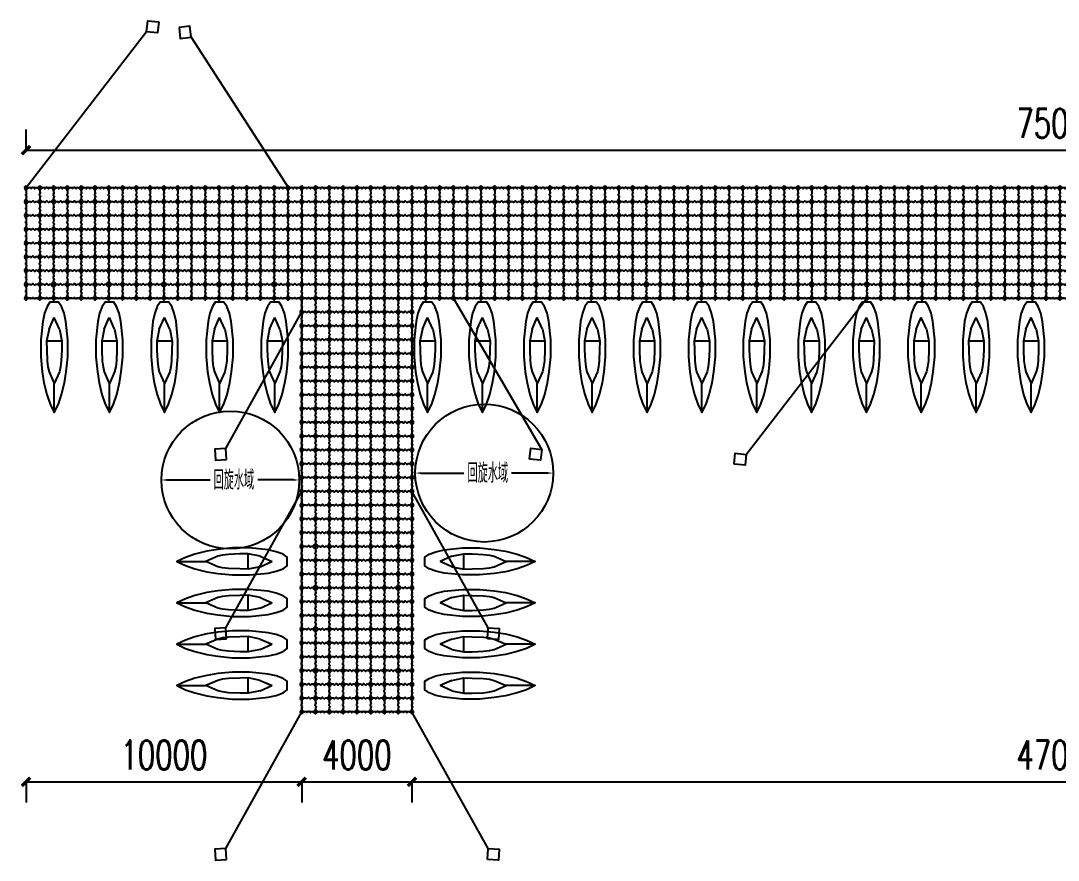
# Model space of a CAD drawing. Extents: x -2575501 to 16617496, y -2334620 to 1078419.
# Drawn here: x 15276392 to 15314026, y 351316 to 381754 of the extents above; entities that cross this region are included whole.
import ezdxf

# ---------------------------------------------------------------- set-up
doc = ezdxf.new("R2010")
doc.units = 0
doc.header["$LTSCALE"] = 10
doc.header["$MEASUREMENT"] = 0
for name, color, linetype in [('W-FLOAT_BOWL浮筒', 253, 'Continuous'), ('固定锚', 5, 'Continuous'), ('平面配景', 7, 'Continuous')]:
    doc.layers.add(name, color=color, linetype=linetype)
doc.styles.add('STANDARD_T3', font='simplex.shx', dxfattribs={"width": 0.7, "bigfont": 'gbcbig.shx'})
doc.dimstyles.new('W&&200', dxfattribs={"dimtxt": 700, "dimasz": 200, "dimexe": 500, "dimexo": 600, "dimgap": 200, "dimtad": 1, "dimdec": 0, "dimzin": 0, "dimdsep": 46, "dimtxsty": 'STANDARD_T3', "dimcen": 0.09, "dimclrd": 1, "dimclre": 1, "dimclrt": 7, "dimazin": 2, "dimtfac": 1, "dimtdec": 0, "dimtix": 1, "dimtmove": 2, "dimatfit": 3, "dimfxl": 100, "dimtolj": 1, "dimtzin": 0, "dimarcsym": 0})
doc.dimstyles.new('W__300', dxfattribs={"dimtxt": 1050, "dimasz": 300, "dimexe": 750, "dimexo": 900, "dimgap": 450, "dimtad": 1, "dimdec": 0, "dimzin": 0, "dimdsep": 46, "dimtxsty": 'STANDARD_T3', "dimblk": 'ARCHTICK', "dimcen": 0.09, "dimclrd": 1, "dimclre": 1, "dimclrt": 2, "dimadec": 0, "dimazin": 0, "dimtfac": 1, "dimtdec": 0, "dimtix": 1, "dimtmove": 2, "dimatfit": 3, "dimldrblk": 'ARCHTICK', "dimfxl": 1, "dimtolj": 1, "dimtzin": 0, "dimarcsym": 0})

# ---------------------------------------------------------------- blocks, each defined once
blk = doc.blocks.new('橙浮筒')
at = {"layer": 'W-FLOAT_BOWL浮筒', "color": 30}
for p, q in [((-549, 527), (-527, 549)), ((-549, 473), (-521, 445)), ((-500, 395), (-500, 351)), ((-445, 479), (-479, 445)), ((-473, 549), (-445, 521)), ((-351, 500), (-395, 500)), ((-329, 484), (-345, 497)), ((-307, 481), (-323, 481)), ((-301, 484), (-268, 513)), ((-239, 516), (-261, 516)), ((-199, 484), (-232, 513)), ((-193, 481), (-177, 481)), ((-171, 484), (-155, 497)), ((-105, 500), (-149, 500)), ((-27, 549), (-55, 521)), ((-55, 479), (-21, 445)), ((0, 395), (0, 351)), ((49, 473), (21, 445)), ((27, 549), (49, 527)), ((-549, 27), (-521, 55)), ((-516, 261), (-516, 239)), ((-484, 301), (-513, 268)), ((-484, 199), (-513, 232)), ((-500, 149), (-500, 105)), ((-484, 329), (-497, 345)), ((-484, 171), (-497, 155)), ((-481, 307), (-481, 323)), ((-481, 193), (-481, 177)), ((-479, 55), (-445, 21)), ((-351, 0), (-395, 0)), ((-297, -13), (-264, 16)), ((-242, 19), (-258, 19)), ((-203, -13), (-236, 16)), ((-105, 0), (-149, 0)), ((-21, 55), (-55, 21)), ((-19, 258), (-19, 242)), ((13, 297), (-16, 264)), ((13, 203), (-16, 236)), ((0, 149), (0, 105)), ((13, 333), (3, 345)), ((13, 167), (3, 155)), ((16, 304), (16, 326)), ((16, 196), (16, 174)), ((49, 27), (21, 55)), ((-527, -49), (-549, -27)), ((-473, -49), (-445, -21)), ((-333, -13), (-345, -3)), ((-304, -16), (-326, -16)), ((-196, -16), (-174, -16)), ((-167, -13), (-155, -3)), ((-27, -49), (-55, -21)), ((49, -27), (27, -49))]:
    blk.add_line(p, q, dxfattribs=at)
for centre, radius, start, end in [((-522, 500), 38, 135, 225), ((-524, 500), 7, 90, 270), ((-500, 522), 38, 45, 135), ((-500, 500), 25, 106.2602, 163.7398), ((-500, 500), 25, 196.2602, 253.7398), ((-570, 395), 70, 0, 45), ((-500, 524), 7, 0, 180), ((-500, 476), 7, 180, 0), ((-430, 395), 70, 135, 180), ((-500, 500), 25, 16.2602, 73.7398), ((-500, 500), 25, 286.2602, 343.7398), ((-476, 500), 7, 270, 90), ((-395, 570), 70, 225, 270), ((-395, 430), 70, 90, 135), ((-351, 490), 10, 47.7263, 90), ((-323, 491), 10, 227.7263, 270), ((-307, 491), 10, 270, 312.2737), ((-261, 506), 10, 90, 132.2737), ((-239, 506), 10, 47.7263, 90), ((-193, 491), 10, 227.7263, 270), ((-177, 491), 10, 270, 312.2737), ((-149, 490), 10, 90, 132.2737), ((-105, 570), 70, 270, 315), ((-105, 430), 70, 45, 90), ((-24, 500), 7, 90, 270), ((0, 522), 38, 45, 135), ((0, 500), 25, 106.2602, 163.7398), ((0, 500), 25, 196.2602, 253.7398), ((-70, 395), 70, 0, 45), ((0, 524), 7, 0, 180), ((0, 476), 7, 180, 0), ((70, 395), 70, 135, 180), ((0, 500), 25, 16.2602, 73.7398), ((0, 500), 25, 286.2602, 343.7398), ((24, 500), 7, 270, 90), ((22, 500), 38, 315, 45), ((-522, 0), 38, 135, 225), ((-524, 0), 7, 90, 270), ((-500, 0), 25, 106.2602, 163.7398), ((-570, 105), 70, 315, 0), ((-506, 261), 10, 137.7263, 180), ((-506, 239), 10, 180, 222.2737), ((-500, 24), 7, 0, 180), ((-490, 351), 10, 180, 222.2737), ((-490, 149), 10, 137.7263, 180), ((-430, 105), 70, 180, 225), ((-500, 0), 25, 16.2602, 73.7398), ((-491, 323), 10, 0, 42.2737), ((-491, 307), 10, 317.7263, 0), ((-491, 193), 10, 0, 42.2737), ((-491, 177), 10, 317.7263, 0), ((-476, 0), 7, 270, 90), ((-395, 70), 70, 225, 270), ((-395, -70), 70, 90, 135), ((-351, -10), 10, 47.7263, 90), ((-258, 9), 10, 90, 132.2737), ((-242, 9), 10, 47.7263, 90), ((-149, -10), 10, 90, 132.2737), ((-105, 70), 70, 270, 315), ((-105, -70), 70, 45, 90), ((-24, 0), 7, 90, 270), ((0, 0), 25, 106.2602, 163.7398), ((-70, 105), 70, 315, 0), ((-9, 258), 10, 137.7263, 180), ((-9, 242), 10, 180, 222.2737), ((0, 24), 7, 0, 180), ((10, 351), 10, 180, 222.2737), ((10, 149), 10, 137.7263, 180), ((70, 105), 70, 180, 225), ((0, 0), 25, 16.2602, 73.7398), ((6, 326), 10, 0, 42.2737), ((6, 304), 10, 317.7263, 0), ((6, 196), 10, 0, 42.2737), ((6, 174), 10, 317.7263, 0), ((24, 0), 7, 270, 90), ((22, 0), 38, 315, 45), ((-500, -22), 38, 225, 315), ((-500, 0), 25, 196.2602, 253.7398), ((-500, -24), 7, 180, 0), ((-500, 0), 25, 286.2602, 343.7398), ((-326, -6), 10, 227.7263, 270), ((-304, -6), 10, 270, 312.2737), ((-196, -6), 10, 227.7263, 270), ((-174, -6), 10, 270, 312.2737), ((0, -22), 38, 225, 315), ((0, 0), 25, 196.2602, 253.7398), ((0, -24), 7, 180, 0), ((0, 0), 25, 286.2602, 343.7398)]:
    blk.add_arc(centre, radius, start, end, dxfattribs=at)
blk = doc.blocks.new('*U672')
blk.add_blockref('橙浮筒', (250, -250))
blk = doc.blocks.new('*U673')
at = {"color": 0, "linetype": 'ByBlock', "lineweight": -2, "transparency": 16777216}
for p in [(0, 0), (500, 0), (1000, 0), (1500, 0), (2000, 0), (2500, 0), (3000, 0), (3500, 0), (4000, 0), (4500, 0), (5000, 0), (5500, 0), (6000, 0), (6500, 0), (7000, 0), (7500, 0), (8000, 0), (8500, 0), (9000, 0), (9500, 0), (10000, 0), (10500, 0), (11000, 0), (11500, 0), (12000, 0), (12500, 0), (13000, 0), (13500, 0), (14000, 0), (14500, 0), (15000, 0), (15500, 0), (16000, 0), (16500, 0), (17000, 0), (17500, 0), (18000, 0), (18500, 0), (19000, 0), (19500, 0), (20000, 0), (20500, 0), (21000, 0), (21500, 0), (22000, 0), (22500, 0), (23000, 0), (23500, 0), (24000, 0), (24500, 0), (25000, 0), (25500, 0), (26000, 0), (26500, 0), (27000, 0), (27500, 0), (28000, 0), (28500, 0), (29000, 0), (29500, 0), (30000, 0), (30500, 0), (31000, 0), (31500, 0), (32000, 0), (32500, 0), (33000, 0), (33500, 0), (34000, 0), (34500, 0), (35000, 0), (35500, 0), (36000, 0), (36500, 0), (37000, 0), (37500, 0), (38000, 0), (38500, 0), (39000, 0), (39500, 0), (40000, 0), (40500, 0), (41000, 0), (41500, 0), (42000, 0), (42500, 0), (43000, 0), (43500, 0), (44000, 0), (44500, 0), (45000, 0), (45500, 0), (46000, 0), (46500, 0), (47000, 0), (47500, 0), (48000, 0), (48500, 0), (49000, 0), (49500, 0), (50000, 0), (50500, 0), (51000, 0), (51500, 0), (52000, 0), (52500, 0), (53000, 0), (53500, 0), (54000, 0), (54500, 0), (55000, 0), (55500, 0), (56000, 0), (56500, 0), (57000, 0), (57500, 0), (58000, 0), (58500, 0), (59000, 0), (59500, 0), (60000, 0), (60500, 0), (61000, 0), (61500, 0), (62000, 0), (62500, 0), (63000, 0), (63500, 0), (64000, 0), (64500, 0), (65000, 0), (65500, 0), (66000, 0), (66500, 0), (67000, 0), (67500, 0), (68000, 0), (68500, 0), (69000, 0), (69500, 0), (70000, 0), (70500, 0), (71000, 0), (71500, 0), (72000, 0), (72500, 0), (73000, 0), (73500, 0), (74000, 0), (74500, 0)]:
    blk.add_blockref('*U672', p, dxfattribs=at)
blk = doc.blocks.new('*U692')
blk.add_blockref('橙浮筒', (250, -250))
blk = doc.blocks.new('*U693')
at = {"color": 0, "linetype": 'ByBlock', "lineweight": -2, "transparency": 16777216}
for p in [(0, 0), (500, 0), (1000, 0), (1500, 0), (2000, 0), (2500, 0), (3000, 0), (3500, 0), (4000, 0), (4500, 0), (5000, 0), (5500, 0), (6000, 0), (6500, 0), (7000, 0), (7500, 0), (8000, 0), (8500, 0), (9000, 0), (9500, 0), (10000, 0)]:
    blk.add_blockref('*U692', p, dxfattribs=at)
blk = doc.blocks.new('蓝浮筒')
at = {"layer": 'W-FLOAT_BOWL浮筒', "color": 5}
for p, q in [((-549, 527), (-527, 549)), ((-549, 473), (-521, 445)), ((-500, 395), (-500, 351)), ((-445, 479), (-479, 445)), ((-473, 549), (-445, 521)), ((-351, 500), (-395, 500)), ((-329, 484), (-345, 497)), ((-307, 481), (-323, 481)), ((-301, 484), (-268, 513)), ((-239, 516), (-261, 516)), ((-199, 484), (-232, 513)), ((-193, 481), (-177, 481)), ((-171, 484), (-155, 497)), ((-105, 500), (-149, 500)), ((-27, 549), (-55, 521)), ((-55, 479), (-21, 445)), ((0, 395), (0, 351)), ((49, 473), (21, 445)), ((27, 549), (49, 527)), ((-549, 27), (-521, 55)), ((-516, 261), (-516, 239)), ((-484, 301), (-513, 268)), ((-484, 199), (-513, 232)), ((-500, 149), (-500, 105)), ((-484, 329), (-497, 345)), ((-484, 171), (-497, 155)), ((-481, 307), (-481, 323)), ((-481, 193), (-481, 177)), ((-479, 55), (-445, 21)), ((-351, 0), (-395, 0)), ((-297, -13), (-264, 16)), ((-242, 19), (-258, 19)), ((-203, -13), (-236, 16)), ((-105, 0), (-149, 0)), ((-21, 55), (-55, 21)), ((-19, 258), (-19, 242)), ((13, 297), (-16, 264)), ((13, 203), (-16, 236)), ((0, 149), (0, 105)), ((13, 333), (3, 345)), ((13, 167), (3, 155)), ((16, 304), (16, 326)), ((16, 196), (16, 174)), ((49, 27), (21, 55)), ((-527, -49), (-549, -27)), ((-473, -49), (-445, -21)), ((-333, -13), (-345, -3)), ((-304, -16), (-326, -16)), ((-196, -16), (-174, -16)), ((-167, -13), (-155, -3)), ((-27, -49), (-55, -21)), ((49, -27), (27, -49))]:
    blk.add_line(p, q, dxfattribs=at)
for centre, radius, start, end in [((-522, 500), 38, 135, 225), ((-524, 500), 7, 90, 270), ((-500, 522), 38, 45, 135), ((-500, 500), 25, 106.2602, 163.7398), ((-500, 500), 25, 196.2602, 253.7398), ((-570, 395), 70, 0, 45), ((-500, 524), 7, 0, 180), ((-500, 476), 7, 180, 0), ((-430, 395), 70, 135, 180), ((-500, 500), 25, 16.2602, 73.7398), ((-500, 500), 25, 286.2602, 343.7398), ((-476, 500), 7, 270, 90), ((-395, 570), 70, 225, 270), ((-395, 430), 70, 90, 135), ((-351, 490), 10, 47.7263, 90), ((-323, 491), 10, 227.7263, 270), ((-307, 491), 10, 270, 312.2737), ((-261, 506), 10, 90, 132.2737), ((-239, 506), 10, 47.7263, 90), ((-193, 491), 10, 227.7263, 270), ((-177, 491), 10, 270, 312.2737), ((-149, 490), 10, 90, 132.2737), ((-105, 570), 70, 270, 315), ((-105, 430), 70, 45, 90), ((-24, 500), 7, 90, 270), ((0, 522), 38, 45, 135), ((0, 500), 25, 106.2602, 163.7398), ((0, 500), 25, 196.2602, 253.7398), ((-70, 395), 70, 0, 45), ((0, 524), 7, 0, 180), ((0, 476), 7, 180, 0), ((70, 395), 70, 135, 180), ((0, 500), 25, 16.2602, 73.7398), ((0, 500), 25, 286.2602, 343.7398), ((24, 500), 7, 270, 90), ((22, 500), 38, 315, 45), ((-522, 0), 38, 135, 225), ((-524, 0), 7, 90, 270), ((-500, 0), 25, 106.2602, 163.7398), ((-570, 105), 70, 315, 0), ((-506, 261), 10, 137.7263, 180), ((-506, 239), 10, 180, 222.2737), ((-500, 24), 7, 0, 180), ((-490, 351), 10, 180, 222.2737), ((-490, 149), 10, 137.7263, 180), ((-430, 105), 70, 180, 225), ((-500, 0), 25, 16.2602, 73.7398), ((-491, 323), 10, 0, 42.2737), ((-491, 307), 10, 317.7263, 0), ((-491, 193), 10, 0, 42.2737), ((-491, 177), 10, 317.7263, 0), ((-476, 0), 7, 270, 90), ((-395, 70), 70, 225, 270), ((-395, -70), 70, 90, 135), ((-351, -10), 10, 47.7263, 90), ((-258, 9), 10, 90, 132.2737), ((-242, 9), 10, 47.7263, 90), ((-149, -10), 10, 90, 132.2737), ((-105, 70), 70, 270, 315), ((-105, -70), 70, 45, 90), ((-24, 0), 7, 90, 270), ((0, 0), 25, 106.2602, 163.7398), ((-70, 105), 70, 315, 0), ((-9, 258), 10, 137.7263, 180), ((-9, 242), 10, 180, 222.2737), ((0, 24), 7, 0, 180), ((10, 351), 10, 180, 222.2737), ((10, 149), 10, 137.7263, 180), ((70, 105), 70, 180, 225), ((0, 0), 25, 16.2602, 73.7398), ((6, 326), 10, 0, 42.2737), ((6, 304), 10, 317.7263, 0), ((6, 196), 10, 0, 42.2737), ((6, 174), 10, 317.7263, 0), ((24, 0), 7, 270, 90), ((22, 0), 38, 315, 45), ((-500, -22), 38, 225, 315), ((-500, 0), 25, 196.2602, 253.7398), ((-500, -24), 7, 180, 0), ((-500, 0), 25, 286.2602, 343.7398), ((-326, -6), 10, 227.7263, 270), ((-304, -6), 10, 270, 312.2737), ((-196, -6), 10, 227.7263, 270), ((-174, -6), 10, 270, 312.2737), ((0, -22), 38, 225, 315), ((0, 0), 25, 196.2602, 253.7398), ((0, -24), 7, 180, 0), ((0, 0), 25, 286.2602, 343.7398)]:
    blk.add_arc(centre, radius, start, end, dxfattribs=at)
blk = doc.blocks.new('*U806')
blk.add_blockref('蓝浮筒', (250, -250))
blk = doc.blocks.new('*U807')
at = {"color": 0, "linetype": 'ByBlock', "lineweight": -2, "transparency": 16777216}
for p in [(0, 2500), (500, 2500), (1000, 2500), (1500, 2500), (2000, 2500), (2500, 2500), (3000, 2500), (3500, 2500), (4000, 2500), (4500, 2500), (5000, 2500), (5500, 2500), (6000, 2500), (6500, 2500), (7000, 2500), (7500, 2500), (8000, 2500), (8500, 2500), (9000, 2500), (9500, 2500), (10000, 2500), (10500, 2500), (11000, 2500), (11500, 2500), (12000, 2500), (12500, 2500), (13000, 2500), (13500, 2500), (14000, 2500), (14500, 2500), (15000, 2500), (15500, 2500), (16000, 2500), (16500, 2500), (17000, 2500), (17500, 2500), (18000, 2500), (18500, 2500), (19000, 2500), (19500, 2500), (20000, 2500), (20500, 2500), (21000, 2500), (21500, 2500), (22000, 2500), (22500, 2500), (23000, 2500), (23500, 2500), (24000, 2500), (24500, 2500), (25000, 2500), (25500, 2500), (26000, 2500), (26500, 2500), (27000, 2500), (27500, 2500), (28000, 2500), (28500, 2500), (29000, 2500), (29500, 2500), (30000, 2500), (30500, 2500), (31000, 2500), (31500, 2500), (32000, 2500), (32500, 2500), (33000, 2500), (33500, 2500), (34000, 2500), (34500, 2500), (35000, 2500), (35500, 2500), (36000, 2500), (36500, 2500), (37000, 2500), (37500, 2500), (38000, 2500), (38500, 2500), (39000, 2500), (39500, 2500), (40000, 2500), (40500, 2500), (41000, 2500), (41500, 2500), (42000, 2500), (42500, 2500), (43000, 2500), (43500, 2500), (44000, 2500), (44500, 2500), (45000, 2500), (45500, 2500), (46000, 2500), (46500, 2500), (47000, 2500), (47500, 2500), (48000, 2500), (48500, 2500), (49000, 2500), (49500, 2500), (50000, 2500), (50500, 2500), (51000, 2500), (51500, 2500), (52000, 2500), (52500, 2500), (53000, 2500), (53500, 2500), (54000, 2500), (54500, 2500), (55000, 2500), (55500, 2500), (56000, 2500), (56500, 2500), (57000, 2500), (57500, 2500), (58000, 2500), (58500, 2500), (59000, 2500), (59500, 2500), (60000, 2500), (60500, 2500), (61000, 2500), (61500, 2500), (62000, 2500), (62500, 2500), (63000, 2500), (63500, 2500), (64000, 2500), (64500, 2500), (65000, 2500), (65500, 2500), (66000, 2500), (66500, 2500), (67000, 2500), (67500, 2500), (68000, 2500), (68500, 2500), (69000, 2500), (69500, 2500), (70000, 2500), (70500, 2500), (71000, 2500), (71500, 2500), (72000, 2500), (72500, 2500), (73000, 2500), (73500, 2500), (74000, 2500), (74500, 2500), (0, 2000), (500, 2000), (1000, 2000), (1500, 2000), (2000, 2000), (2500, 2000), (3000, 2000), (3500, 2000), (4000, 2000), (4500, 2000), (5000, 2000), (5500, 2000), (6000, 2000), (6500, 2000), (7000, 2000), (7500, 2000), (8000, 2000), (8500, 2000), (9000, 2000), (9500, 2000), (10000, 2000), (10500, 2000), (11000, 2000), (11500, 2000), (12000, 2000), (12500, 2000), (13000, 2000), (13500, 2000), (14000, 2000), (14500, 2000), (15000, 2000), (15500, 2000), (16000, 2000), (16500, 2000), (17000, 2000), (17500, 2000), (18000, 2000), (18500, 2000), (19000, 2000), (19500, 2000), (20000, 2000), (20500, 2000), (21000, 2000), (21500, 2000), (22000, 2000), (22500, 2000), (23000, 2000), (23500, 2000), (24000, 2000), (24500, 2000), (25000, 2000), (25500, 2000), (26000, 2000), (26500, 2000), (27000, 2000), (27500, 2000), (28000, 2000), (28500, 2000), (29000, 2000), (29500, 2000), (30000, 2000), (30500, 2000), (31000, 2000), (31500, 2000), (32000, 2000), (32500, 2000), (33000, 2000), (33500, 2000), (34000, 2000), (34500, 2000), (35000, 2000), (35500, 2000), (36000, 2000), (36500, 2000), (37000, 2000), (37500, 2000), (38000, 2000), (38500, 2000), (39000, 2000), (39500, 2000), (40000, 2000), (40500, 2000), (41000, 2000), (41500, 2000), (42000, 2000), (42500, 2000), (43000, 2000), (43500, 2000), (44000, 2000), (44500, 2000), (45000, 2000), (45500, 2000), (46000, 2000), (46500, 2000), (47000, 2000), (47500, 2000), (48000, 2000), (48500, 2000), (49000, 2000), (49500, 2000), (50000, 2000), (50500, 2000), (51000, 2000), (51500, 2000), (52000, 2000), (52500, 2000), (53000, 2000), (53500, 2000), (54000, 2000), (54500, 2000), (55000, 2000), (55500, 2000), (56000, 2000), (56500, 2000), (57000, 2000), (57500, 2000), (58000, 2000), (58500, 2000), (59000, 2000), (59500, 2000), (60000, 2000), (60500, 2000), (61000, 2000), (61500, 2000), (62000, 2000), (62500, 2000), (63000, 2000), (63500, 2000), (64000, 2000), (64500, 2000), (65000, 2000), (65500, 2000), (66000, 2000), (66500, 2000), (67000, 2000), (67500, 2000), (68000, 2000), (68500, 2000), (69000, 2000), (69500, 2000), (70000, 2000), (70500, 2000), (71000, 2000), (71500, 2000), (72000, 2000), (72500, 2000), (73000, 2000), (73500, 2000), (74000, 2000), (74500, 2000), (0, 1500), (500, 1500), (1000, 1500), (1500, 1500), (2000, 1500), (2500, 1500), (3000, 1500), (3500, 1500), (4000, 1500), (4500, 1500), (5000, 1500), (5500, 1500), (6000, 1500), (6500, 1500), (7000, 1500), (7500, 1500), (8000, 1500), (8500, 1500), (9000, 1500), (9500, 1500), (10000, 1500), (10500, 1500), (11000, 1500), (11500, 1500), (12000, 1500), (12500, 1500), (13000, 1500), (13500, 1500), (14000, 1500), (14500, 1500), (15000, 1500), (15500, 1500), (16000, 1500), (16500, 1500), (17000, 1500), (17500, 1500), (18000, 1500), (18500, 1500), (19000, 1500), (19500, 1500), (20000, 1500), (20500, 1500), (21000, 1500), (21500, 1500), (22000, 1500), (22500, 1500), (23000, 1500), (23500, 1500), (24000, 1500), (24500, 1500), (25000, 1500), (25500, 1500), (26000, 1500), (26500, 1500), (27000, 1500), (27500, 1500), (28000, 1500), (28500, 1500), (29000, 1500), (29500, 1500), (30000, 1500), (30500, 1500), (31000, 1500), (31500, 1500), (32000, 1500), (32500, 1500), (33000, 1500), (33500, 1500), (34000, 1500), (34500, 1500), (35000, 1500), (35500, 1500), (36000, 1500), (36500, 1500), (37000, 1500), (37500, 1500), (38000, 1500), (38500, 1500), (39000, 1500), (39500, 1500), (40000, 1500), (40500, 1500), (41000, 1500), (41500, 1500), (42000, 1500), (42500, 1500), (43000, 1500), (43500, 1500), (44000, 1500), (44500, 1500), (45000, 1500), (45500, 1500), (46000, 1500), (46500, 1500), (47000, 1500), (47500, 1500), (48000, 1500), (48500, 1500), (49000, 1500), (49500, 1500), (50000, 1500), (50500, 1500), (51000, 1500), (51500, 1500), (52000, 1500), (52500, 1500), (53000, 1500), (53500, 1500), (54000, 1500), (54500, 1500), (55000, 1500), (55500, 1500), (56000, 1500), (56500, 1500), (57000, 1500), (57500, 1500), (58000, 1500), (58500, 1500), (59000, 1500), (59500, 1500), (60000, 1500), (60500, 1500), (61000, 1500), (61500, 1500), (62000, 1500), (62500, 1500), (63000, 1500), (63500, 1500), (64000, 1500), (64500, 1500), (65000, 1500), (65500, 1500), (66000, 1500), (66500, 1500), (67000, 1500), (67500, 1500), (68000, 1500), (68500, 1500), (69000, 1500), (69500, 1500), (70000, 1500), (70500, 1500), (71000, 1500), (71500, 1500), (72000, 1500), (72500, 1500), (73000, 1500), (73500, 1500), (74000, 1500), (74500, 1500), (0, 1000), (500, 1000), (1000, 1000), (1500, 1000), (2000, 1000), (2500, 1000), (3000, 1000), (3500, 1000), (4000, 1000), (4500, 1000), (5000, 1000), (5500, 1000), (6000, 1000), (6500, 1000), (7000, 1000), (7500, 1000), (8000, 1000), (8500, 1000), (9000, 1000), (9500, 1000), (10000, 1000), (10500, 1000), (11000, 1000), (11500, 1000), (12000, 1000), (12500, 1000), (13000, 1000), (13500, 1000), (14000, 1000), (14500, 1000), (15000, 1000), (15500, 1000), (16000, 1000), (16500, 1000), (17000, 1000), (17500, 1000), (18000, 1000), (18500, 1000), (19000, 1000), (19500, 1000), (20000, 1000), (20500, 1000), (21000, 1000), (21500, 1000), (22000, 1000), (22500, 1000), (23000, 1000), (23500, 1000), (24000, 1000), (24500, 1000), (25000, 1000), (25500, 1000), (26000, 1000), (26500, 1000), (27000, 1000), (27500, 1000), (28000, 1000), (28500, 1000), (29000, 1000), (29500, 1000), (30000, 1000), (30500, 1000), (31000, 1000), (31500, 1000), (32000, 1000), (32500, 1000), (33000, 1000), (33500, 1000), (34000, 1000), (34500, 1000), (35000, 1000), (35500, 1000), (36000, 1000), (36500, 1000), (37000, 1000), (37500, 1000), (38000, 1000), (38500, 1000), (39000, 1000), (39500, 1000), (40000, 1000), (40500, 1000), (41000, 1000), (41500, 1000), (42000, 1000), (42500, 1000), (43000, 1000), (43500, 1000), (44000, 1000), (44500, 1000), (45000, 1000), (45500, 1000), (46000, 1000), (46500, 1000), (47000, 1000), (47500, 1000), (48000, 1000), (48500, 1000), (49000, 1000), (49500, 1000), (50000, 1000), (50500, 1000), (51000, 1000), (51500, 1000), (52000, 1000), (52500, 1000), (53000, 1000), (53500, 1000), (54000, 1000), (54500, 1000), (55000, 1000), (55500, 1000), (56000, 1000), (56500, 1000), (57000, 1000), (57500, 1000), (58000, 1000), (58500, 1000), (59000, 1000), (59500, 1000), (60000, 1000), (60500, 1000), (61000, 1000), (61500, 1000), (62000, 1000), (62500, 1000), (63000, 1000), (63500, 1000), (64000, 1000), (64500, 1000), (65000, 1000), (65500, 1000), (66000, 1000), (66500, 1000), (67000, 1000), (67500, 1000), (68000, 1000), (68500, 1000), (69000, 1000), (69500, 1000), (70000, 1000), (70500, 1000), (71000, 1000), (71500, 1000), (72000, 1000), (72500, 1000), (73000, 1000), (73500, 1000), (74000, 1000), (74500, 1000), (0, 500), (500, 500), (1000, 500), (1500, 500), (2000, 500), (2500, 500), (3000, 500), (3500, 500), (4000, 500), (4500, 500), (5000, 500), (5500, 500), (6000, 500), (6500, 500), (7000, 500), (7500, 500), (8000, 500), (8500, 500), (9000, 500), (9500, 500), (10000, 500), (10500, 500), (11000, 500), (11500, 500), (12000, 500), (12500, 500), (13000, 500), (13500, 500), (14000, 500), (14500, 500), (15000, 500), (15500, 500), (16000, 500), (16500, 500), (17000, 500), (17500, 500), (18000, 500), (18500, 500), (19000, 500), (19500, 500), (20000, 500), (20500, 500), (21000, 500), (21500, 500), (22000, 500), (22500, 500), (23000, 500), (23500, 500), (24000, 500), (24500, 500), (25000, 500), (25500, 500), (26000, 500), (26500, 500), (27000, 500), (27500, 500), (28000, 500), (28500, 500), (29000, 500), (29500, 500), (30000, 500), (30500, 500), (31000, 500), (31500, 500), (32000, 500), (32500, 500), (33000, 500), (33500, 500), (34000, 500), (34500, 500), (35000, 500), (35500, 500), (36000, 500), (36500, 500), (37000, 500), (37500, 500), (38000, 500), (38500, 500), (39000, 500), (39500, 500), (40000, 500), (40500, 500), (41000, 500), (41500, 500), (42000, 500), (42500, 500), (43000, 500), (43500, 500), (44000, 500), (44500, 500), (45000, 500), (45500, 500), (46000, 500), (46500, 500), (47000, 500), (47500, 500), (48000, 500), (48500, 500), (49000, 500), (49500, 500), (50000, 500), (50500, 500), (51000, 500), (51500, 500), (52000, 500), (52500, 500), (53000, 500), (53500, 500), (54000, 500), (54500, 500), (55000, 500), (55500, 500), (56000, 500), (56500, 500), (57000, 500), (57500, 500), (58000, 500), (58500, 500), (59000, 500), (59500, 500), (60000, 500), (60500, 500), (61000, 500), (61500, 500), (62000, 500), (62500, 500), (63000, 500), (63500, 500), (64000, 500), (64500, 500), (65000, 500), (65500, 500), (66000, 500), (66500, 500), (67000, 500), (67500, 500), (68000, 500), (68500, 500), (69000, 500), (69500, 500), (70000, 500), (70500, 500), (71000, 500), (71500, 500), (72000, 500), (72500, 500), (73000, 500), (73500, 500), (74000, 500), (74500, 500), (0, 0), (500, 0), (1000, 0), (1500, 0), (2000, 0), (2500, 0), (3000, 0), (3500, 0), (4000, 0), (4500, 0), (5000, 0), (5500, 0), (6000, 0), (6500, 0), (7000, 0), (7500, 0), (8000, 0), (8500, 0), (9000, 0), (9500, 0), (10000, 0), (10500, 0), (11000, 0), (11500, 0), (12000, 0), (12500, 0), (13000, 0), (13500, 0), (14000, 0), (14500, 0), (15000, 0), (15500, 0), (16000, 0), (16500, 0), (17000, 0), (17500, 0), (18000, 0), (18500, 0), (19000, 0), (19500, 0), (20000, 0), (20500, 0), (21000, 0), (21500, 0), (22000, 0), (22500, 0), (23000, 0), (23500, 0), (24000, 0), (24500, 0), (25000, 0), (25500, 0), (26000, 0), (26500, 0), (27000, 0), (27500, 0), (28000, 0), (28500, 0), (29000, 0), (29500, 0), (30000, 0), (30500, 0), (31000, 0), (31500, 0), (32000, 0), (32500, 0), (33000, 0), (33500, 0), (34000, 0), (34500, 0), (35000, 0), (35500, 0), (36000, 0), (36500, 0), (37000, 0), (37500, 0), (38000, 0), (38500, 0), (39000, 0), (39500, 0), (40000, 0), (40500, 0), (41000, 0), (41500, 0), (42000, 0), (42500, 0), (43000, 0), (43500, 0), (44000, 0), (44500, 0), (45000, 0), (45500, 0), (46000, 0), (46500, 0), (47000, 0), (47500, 0), (48000, 0), (48500, 0), (49000, 0), (49500, 0), (50000, 0), (50500, 0), (51000, 0), (51500, 0), (52000, 0), (52500, 0), (53000, 0), (53500, 0), (54000, 0), (54500, 0), (55000, 0), (55500, 0), (56000, 0), (56500, 0), (57000, 0), (57500, 0), (58000, 0), (58500, 0), (59000, 0), (59500, 0), (60000, 0), (60500, 0), (61000, 0), (61500, 0), (62000, 0), (62500, 0), (63000, 0), (63500, 0), (64000, 0), (64500, 0), (65000, 0), (65500, 0), (66000, 0), (66500, 0), (67000, 0), (67500, 0), (68000, 0), (68500, 0), (69000, 0), (69500, 0), (70000, 0), (70500, 0), (71000, 0), (71500, 0), (72000, 0), (72500, 0), (73000, 0), (73500, 0), (74000, 0), (74500, 0)]:
    blk.add_blockref('*U806', p, dxfattribs=at)
blk = doc.blocks.new('*U763')
blk.add_blockref('橙浮筒', (250, -250))
blk = doc.blocks.new('*U764')
at = {"color": 0, "linetype": 'ByBlock', "lineweight": -2, "transparency": 16777216}
for p in [(0, 14500), (3500, 14500), (0, 14000), (3500, 14000), (0, 13500), (3500, 13500), (0, 13000), (3500, 13000), (0, 12500), (3500, 12500), (0, 12000), (3500, 12000), (0, 11500), (3500, 11500), (0, 11000), (3500, 11000), (0, 10500), (3500, 10500), (0, 10000), (3500, 10000), (0, 9500), (3500, 9500), (0, 9000), (3500, 9000), (0, 8500), (3500, 8500), (0, 8000), (3500, 8000), (0, 7500), (3500, 7500), (0, 7000), (3500, 7000), (0, 6500), (3500, 6500), (0, 6000), (3500, 6000), (0, 5500), (3500, 5500), (0, 5000), (3500, 5000), (0, 4500), (3500, 4500), (0, 4000), (3500, 4000), (0, 3500), (3500, 3500), (0, 3000), (3500, 3000), (0, 2500), (3500, 2500), (0, 2000), (3500, 2000), (0, 1500), (3500, 1500), (0, 1000), (3500, 1000), (0, 500), (3500, 500), (0, 0), (3500, 0)]:
    blk.add_blockref('*U763', p, dxfattribs=at)
blk = doc.blocks.new('*U770')
blk.add_blockref('橙浮筒', (250, -250))
blk = doc.blocks.new('*U771')
at = {"color": 0, "linetype": 'ByBlock', "lineweight": -2, "transparency": 16777216}
for p in [(0, 0), (500, 0), (1000, 0), (1500, 0), (2000, 0), (2500, 0), (3000, 0), (3500, 0), (4000, 0), (4500, 0), (5000, 0), (5500, 0), (6000, 0), (6500, 0), (7000, 0), (7500, 0), (8000, 0), (8500, 0), (9000, 0), (9500, 0), (10000, 0), (10500, 0), (11000, 0), (11500, 0), (12000, 0), (12500, 0), (13000, 0), (13500, 0), (14000, 0), (14500, 0), (15000, 0), (15500, 0), (16000, 0), (16500, 0), (17000, 0), (17500, 0), (18000, 0), (18500, 0), (19000, 0), (19500, 0), (20000, 0), (20500, 0), (21000, 0), (21500, 0), (22000, 0), (22500, 0), (23000, 0), (23500, 0), (24000, 0), (24500, 0), (25000, 0), (25500, 0), (26000, 0), (26500, 0), (27000, 0), (27500, 0), (28000, 0), (28500, 0), (29000, 0), (29500, 0), (30000, 0), (30500, 0), (31000, 0), (31500, 0), (32000, 0), (32500, 0), (33000, 0), (33500, 0), (34000, 0), (34500, 0), (35000, 0), (35500, 0), (36000, 0), (36500, 0), (37000, 0), (37500, 0), (38000, 0), (38500, 0), (39000, 0), (39500, 0), (40000, 0), (40500, 0), (41000, 0), (41500, 0), (42000, 0), (42500, 0), (43000, 0), (43500, 0), (44000, 0), (44500, 0), (45000, 0), (45500, 0), (46000, 0), (46500, 0), (47000, 0), (47500, 0)]:
    blk.add_blockref('*U770', p, dxfattribs=at)
blk = doc.blocks.new('*U759')
blk.add_blockref('橙浮筒', (250, -250))
blk = doc.blocks.new('*U760')
at = {"color": 0, "linetype": 'ByBlock', "lineweight": -2, "transparency": 16777216}
for p in [(0, 0), (500, 0), (1000, 0), (1500, 0), (2000, 0), (2500, 0)]:
    blk.add_blockref('*U759', p, dxfattribs=at)
blk = doc.blocks.new('*U761')
blk.add_blockref('蓝浮筒', (250, -250))
blk = doc.blocks.new('*U762')
at = {"color": 0, "linetype": 'ByBlock', "lineweight": -2, "transparency": 16777216}
for p in [(0, 14500), (500, 14500), (1000, 14500), (1500, 14500), (2000, 14500), (2500, 14500), (0, 14000), (500, 14000), (1000, 14000), (1500, 14000), (2000, 14000), (2500, 14000), (0, 13500), (500, 13500), (1000, 13500), (1500, 13500), (2000, 13500), (2500, 13500), (0, 13000), (500, 13000), (1000, 13000), (1500, 13000), (2000, 13000), (2500, 13000), (0, 12500), (500, 12500), (1000, 12500), (1500, 12500), (2000, 12500), (2500, 12500), (0, 12000), (500, 12000), (1000, 12000), (1500, 12000), (2000, 12000), (2500, 12000), (0, 11500), (500, 11500), (1000, 11500), (1500, 11500), (2000, 11500), (2500, 11500), (0, 11000), (500, 11000), (1000, 11000), (1500, 11000), (2000, 11000), (2500, 11000), (0, 10500), (500, 10500), (1000, 10500), (1500, 10500), (2000, 10500), (2500, 10500), (0, 10000), (500, 10000), (1000, 10000), (1500, 10000), (2000, 10000), (2500, 10000), (0, 9500), (500, 9500), (1000, 9500), (1500, 9500), (2000, 9500), (2500, 9500), (0, 9000), (500, 9000), (1000, 9000), (1500, 9000), (2000, 9000), (2500, 9000), (0, 8500), (500, 8500), (1000, 8500), (1500, 8500), (2000, 8500), (2500, 8500), (0, 8000), (500, 8000), (1000, 8000), (1500, 8000), (2000, 8000), (2500, 8000), (0, 7500), (500, 7500), (1000, 7500), (1500, 7500), (2000, 7500), (2500, 7500), (0, 7000), (500, 7000), (1000, 7000), (1500, 7000), (2000, 7000), (2500, 7000), (0, 6500), (500, 6500), (1000, 6500), (1500, 6500), (2000, 6500), (2500, 6500), (0, 6000), (500, 6000), (1000, 6000), (1500, 6000), (2000, 6000), (2500, 6000), (0, 5500), (500, 5500), (1000, 5500), (1500, 5500), (2000, 5500), (2500, 5500), (0, 5000), (500, 5000), (1000, 5000), (1500, 5000), (2000, 5000), (2500, 5000), (0, 4500), (500, 4500), (1000, 4500), (1500, 4500), (2000, 4500), (2500, 4500), (0, 4000), (500, 4000), (1000, 4000), (1500, 4000), (2000, 4000), (2500, 4000), (0, 3500), (500, 3500), (1000, 3500), (1500, 3500), (2000, 3500), (2500, 3500), (0, 3000), (500, 3000), (1000, 3000), (1500, 3000), (2000, 3000), (2500, 3000), (0, 2500), (500, 2500), (1000, 2500), (1500, 2500), (2000, 2500), (2500, 2500), (0, 2000), (500, 2000), (1000, 2000), (1500, 2000), (2000, 2000), (2500, 2000), (0, 1500), (500, 1500), (1000, 1500), (1500, 1500), (2000, 1500), (2500, 1500), (0, 1000), (500, 1000), (1000, 1000), (1500, 1000), (2000, 1000), (2500, 1000), (0, 500), (500, 500), (1000, 500), (1500, 500), (2000, 500), (2500, 500), (0, 0), (500, 0), (1000, 0), (1500, 0), (2000, 0), (2500, 0)]:
    blk.add_blockref('*U761', p, dxfattribs=at)
blk = doc.blocks.new('_ArchTick')
at = {"color": 0, "linetype": 'ByBlock', "const_width": 0.4}
blk.add_lwpolyline([(-0.5, -0.5), (0.5, 0.5)], dxfattribs=at)
blk = doc.blocks.new('*D845')
at = {"color": 1, "lineweight": -2, "transparency": 16777216}
for p, q in [((15276584, 377059), (15276584, 377810)), ((15351584, 377059), (15351584, 377810)), ((15276584, 377060), (15351584, 377060))]:
    blk.add_line(p, q, dxfattribs=at)
at = {"layer": 'Defpoints', "color": 0, "transparency": 16777216}
for p in [(15351584, 377060), (15276584, 375694), (15351584, 375694)]:
    blk.add_point(p, dxfattribs=at)
at = {"color": 1, "lineweight": -2, "transparency": 16777216, "xscale": 300, "yscale": 300, "zscale": 300, "rotation": 180}
blk.add_blockref('_ArchTick', (15276584, 377060), dxfattribs=at)
at = {"color": 1, "lineweight": -2, "transparency": 16777216, "xscale": 300, "yscale": 300, "zscale": 300}
blk.add_blockref('_ArchTick', (15351584, 377060), dxfattribs=at)
at = {"transparency": 16777216, "insert": (15314084, 378035), "char_height": 1050, "attachment_point": 5, "style": 'STANDARD_T3'}
blk.add_mtext('\\A1;75000', dxfattribs=at)
blk = doc.blocks.new('*D841')
at = {"color": 1, "lineweight": -2, "transparency": 16777216}
for p, q in [((15276584, 354159), (15276584, 353408)), ((15276584, 354158), (15286584, 354158)), ((15286584, 354159), (15286584, 353408))]:
    blk.add_line(p, q, dxfattribs=at)
at = {"layer": 'Defpoints', "color": 0, "transparency": 16777216}
for p in [(15276584, 371694), (15286584, 356694), (15286584, 354158)]:
    blk.add_point(p, dxfattribs=at)
at = {"color": 1, "lineweight": -2, "transparency": 16777216, "xscale": 300, "yscale": 300, "zscale": 300, "rotation": 180}
blk.add_blockref('_ArchTick', (15276584, 354158), dxfattribs=at)
at = {"color": 1, "lineweight": -2, "transparency": 16777216, "xscale": 300, "yscale": 300, "zscale": 300}
blk.add_blockref('_ArchTick', (15286584, 354158), dxfattribs=at)
at = {"transparency": 16777216, "insert": (15281584, 355133), "char_height": 1050, "attachment_point": 5, "style": 'STANDARD_T3'}
blk.add_mtext('\\A1;10000', dxfattribs=at)
blk = doc.blocks.new('*D842')
at = {"color": 1, "lineweight": -2, "transparency": 16777216}
for p, q in [((15286584, 354159), (15286584, 353408)), ((15286584, 354158), (15290584, 354158)), ((15290584, 354159), (15290584, 353408))]:
    blk.add_line(p, q, dxfattribs=at)
at = {"layer": 'Defpoints', "color": 0, "transparency": 16777216}
for p in [(15286584, 356694), (15290584, 356694), (15290584, 354158)]:
    blk.add_point(p, dxfattribs=at)
at = {"color": 1, "lineweight": -2, "transparency": 16777216, "xscale": 300, "yscale": 300, "zscale": 300, "rotation": 180}
blk.add_blockref('_ArchTick', (15286584, 354158), dxfattribs=at)
at = {"color": 1, "lineweight": -2, "transparency": 16777216, "xscale": 300, "yscale": 300, "zscale": 300}
blk.add_blockref('_ArchTick', (15290584, 354158), dxfattribs=at)
at = {"transparency": 16777216, "insert": (15288584, 355133), "char_height": 1050, "attachment_point": 5, "style": 'STANDARD_T3'}
blk.add_mtext('\\A1;4000', dxfattribs=at)
blk = doc.blocks.new('*D843')
at = {"color": 1, "lineweight": -2, "transparency": 16777216}
for p, q in [((15290584, 354159), (15290584, 353408)), ((15290584, 354158), (15337584, 354158)), ((15337584, 354159), (15337584, 353408))]:
    blk.add_line(p, q, dxfattribs=at)
at = {"layer": 'Defpoints', "color": 0, "transparency": 16777216}
for p in [(15290584, 356694), (15337584, 356694), (15337584, 354158)]:
    blk.add_point(p, dxfattribs=at)
at = {"color": 1, "lineweight": -2, "transparency": 16777216, "xscale": 300, "yscale": 300, "zscale": 300, "rotation": 180}
blk.add_blockref('_ArchTick', (15290584, 354158), dxfattribs=at)
at = {"color": 1, "lineweight": -2, "transparency": 16777216, "xscale": 300, "yscale": 300, "zscale": 300}
blk.add_blockref('_ArchTick', (15337584, 354158), dxfattribs=at)
at = {"transparency": 16777216, "insert": (15314084, 355133), "char_height": 1050, "attachment_point": 5, "style": 'STANDARD_T3'}
blk.add_mtext('\\A1;47000', dxfattribs=at)
blk = doc.blocks.new('*U829')
at = {"color": 5, "const_width": 20, "elevation": 0}
blk.add_lwpolyline([(100, 0, 1), (-100, 0, 1)], format="xyb", close=True, dxfattribs=at)
blk = doc.blocks.new('*U830')
at = {"color": 0, "linetype": 'ByBlock', "lineweight": -2, "transparency": 16777216}
for p in [(0, 0), (1500, 0), (3000, 0), (4500, 0)]:
    blk.add_blockref('*U829', p, dxfattribs=at)
blk = doc.blocks.new('*D846')
at = {"color": 1, "lineweight": -2, "transparency": 16777216}
for p, q in [((15281693, 365103), (15283257, 365103)), ((15286293, 365103), (15284987, 365103))]:
    blk.add_line(p, q, dxfattribs=at)
at = {"color": 1, "transparency": 16777216}
for points in [[(15281693, 365136), (15281693, 365070), (15281493, 365103)], [(15286293, 365136), (15286293, 365070), (15286493, 365103)]]:
    blk.add_solid(points, dxfattribs=at)
at = {"layer": 'Defpoints', "color": 0, "transparency": 16777216}
for p in [(15281493, 365103), (15286493, 365103)]:
    blk.add_point(p, dxfattribs=at)
at = {"color": 7, "transparency": 16777216, "insert": (15284122, 365103), "char_height": 700, "attachment_point": 5, "style": 'STANDARD_T3'}
blk.add_mtext('\\A1;回旋水域', dxfattribs=at)
blk = doc.blocks.new('*D847')
at = {"color": 1, "lineweight": -2, "transparency": 16777216}
for p, q in [((15290904, 365354), (15292469, 365354)), ((15295504, 365354), (15294198, 365354))]:
    blk.add_line(p, q, dxfattribs=at)
at = {"color": 1, "transparency": 16777216}
for points in [[(15290904, 365388), (15290904, 365321), (15290704, 365354)], [(15295504, 365388), (15295504, 365321), (15295704, 365354)]]:
    blk.add_solid(points, dxfattribs=at)
at = {"layer": 'Defpoints', "color": 0, "transparency": 16777216}
for p in [(15290704, 365354), (15295704, 365354)]:
    blk.add_point(p, dxfattribs=at)
at = {"color": 7, "transparency": 16777216, "insert": (15293334, 365354), "char_height": 700, "attachment_point": 5, "style": 'STANDARD_T3'}
blk.add_mtext('\\A1;回旋水域', dxfattribs=at)
blk = doc.blocks.new('*U804')
at = {"color": 5, "const_width": 20, "elevation": 0}
blk.add_lwpolyline([(100, 0, 1), (-100, 0, 1)], format="xyb", close=True, dxfattribs=at)
blk = doc.blocks.new('*U805')
at = {"color": 0, "linetype": 'ByBlock', "lineweight": -2, "transparency": 16777216}
for p in [(0, 0), (2000, 0), (4000, 0), (6000, 0), (8000, 0)]:
    blk.add_blockref('*U804', p, dxfattribs=at)
blk = doc.blocks.new('渔船')
at = {"layer": '平面配景'}
for p, q in [((-810, -178), (-1241, 10)), ((-810, 200), (-1237, 11)), ((-810, 200), (-378, 287)), ((-378, 287), (-378, -265)), ((-378, 287), (-70, 283)), ((-70, 283), (332, 268)), ((332, 268), (553, 240)), ((553, 240), (727, 200)), ((727, 200), (1154, 11)), ((727, -178), (1157, 10)), ((2210, 11), (1156, 11)), ((-810, -178), (-378, -265)), ((-378, -265), (-70, -261)), ((-70, -261), (332, -245)), ((332, -245), (553, -218)), ((553, -218), (727, -178))]:
    blk.add_line(p, q, dxfattribs=at)
blk.add_lwpolyline([(190, -478), (727, -423), (1129, -360), (1555, -257), (1902, -139), (2210, 11), (1902, 161), (1555, 279), (1129, 382), (727, 445), (190, 500), (-425, 500), (-1096, 429), (-1396, 366), (-1640, 272), (-1790, 169), (-1790, -147), (-1640, -249), (-1396, -344), (-1096, -407), (-425, -478)], close=True, dxfattribs=at)
blk = doc.blocks.new('*U683')
at = {"rotation": 270}
blk.add_blockref('渔船', (-11, 210), dxfattribs=at)
blk = doc.blocks.new('*U684')
at = {"color": 0, "linetype": 'ByBlock', "lineweight": -2, "transparency": 16777216}
for p in [(0, 0), (2000, 0), (4000, 0), (6000, 0), (8000, 0)]:
    blk.add_blockref('*U683', p, dxfattribs=at)
blk = doc.blocks.new('*U685')
at = {"rotation": 180}
blk.add_blockref('渔船', (210, 11), dxfattribs=at)
blk = doc.blocks.new('*U686')
at = {"color": 0, "linetype": 'ByBlock', "lineweight": -2, "transparency": 16777216}
for p in [(0, 0), (0, -1500), (0, -3000), (0, -4500)]:
    blk.add_blockref('*U685', p, dxfattribs=at)
blk = doc.blocks.new('*U689')
at = {"color": 5, "const_width": 20, "elevation": 0}
blk.add_lwpolyline([(100, 0, 1), (-100, 0, 1)], format="xyb", close=True, dxfattribs=at)
blk = doc.blocks.new('*U690')
at = {"color": 0, "linetype": 'ByBlock', "lineweight": -2, "transparency": 16777216}
for p in [(0, 0), (1500, 0), (3000, 0), (4500, 0)]:
    blk.add_blockref('*U689', p, dxfattribs=at)
blk = doc.blocks.new('*U687')
at = {"rotation": 180}
blk.add_blockref('渔船', (210, 11), dxfattribs=at)
blk = doc.blocks.new('*U688')
at = {"color": 0, "linetype": 'ByBlock', "lineweight": -2, "transparency": 16777216}
for p in [(0, 0), (0, -1500), (0, -3000), (0, -4500)]:
    blk.add_blockref('*U687', p, dxfattribs=at)
blk = doc.blocks.new('*U691')
at = {"color": 5, "const_width": 20, "elevation": 0}
blk.add_lwpolyline([(100, 0, 1), (-100, 0, 1)], format="xyb", close=True, dxfattribs=at)
blk = doc.blocks.new('*U832')
at = {"color": 0, "linetype": 'ByBlock', "lineweight": -2, "transparency": 16777216}
for p in [(0, 0), (2000, 0), (4000, 0), (6000, 0), (8000, 0), (10000, 0), (12000, 0), (14000, 0), (16000, 0), (18000, 0), (20000, 0), (22000, 0), (24000, 0), (26000, 0), (28000, 0), (30000, 0), (32000, 0), (34000, 0), (36000, 0), (38000, 0), (40000, 0), (42000, 0), (44000, 0), (46000, 0)]:
    blk.add_blockref('*U691', p, dxfattribs=at)
blk = doc.blocks.new('*U833')
at = {"rotation": 270}
blk.add_blockref('渔船', (-11, 210), dxfattribs=at)
blk = doc.blocks.new('*U834')
at = {"color": 0, "linetype": 'ByBlock', "lineweight": -2, "transparency": 16777216}
for p in [(0, 0), (1990, 0), (3980, 0), (5970, 0), (7960, 0), (9950, 0), (11940, 0), (13930, 0), (15920, 0), (17910, 0), (19900, 0), (21890, 0), (23880, 0), (25870, 0), (27860, 0), (29850, 0), (31840, 0), (33830, 0), (35820, 0), (37810, 0), (39800, 0), (41790, 0), (43780, 0), (45770, 0)]:
    blk.add_blockref('*U833', p, dxfattribs=at)

msp = doc.modelspace()

# ---------------------------------------------------------------- linework, layer by layer
for points in [[(15276584, 371694.2), (15351584, 371694.2), (15351584, 375694.2), (15276584, 375694.2)], [(15290584, 356694.2), (15286584, 356694.2), (15286584, 371694.2), (15290584, 371694.2)]]:
    msp.add_lwpolyline(points, close=True)
at = {"color": 4}
for centre in [(15293204.1, 365354.3), (15283992.5, 365103.1)]:
    msp.add_circle(centre, 2500, dxfattribs=at)
at = {"layer": '固定锚'}
for points in [[(15281400.5, 381709.4), (15281356.1, 381311.9), (15280958.6, 381356.3), (15281003, 381753.8)], [(15282132.2, 381507.4), (15282176.6, 381109.8), (15282574.1, 381154.2), (15282529.8, 381551.8)], [(15283850.8, 365840.7), (15283825.9, 366239.9), (15283426.7, 366215), (15283451.6, 365815.8)], [(15294851.7, 365861.2), (15294896.1, 366258.7), (15295293.6, 366214.4), (15295249.2, 365816.8)], [(15302267.6, 365679.1), (15302312, 366076.6), (15302709.5, 366032.2), (15302665.1, 365634.7)], [(15283850.8, 359340.7), (15283825.9, 359739.9), (15283426.7, 359715), (15283451.6, 359315.8)], [(15293317.2, 359340.7), (15293342.1, 359739.9), (15293741.3, 359715), (15293716.5, 359315.8)], [(15283850.8, 351340.7), (15283825.9, 351739.9), (15283426.7, 351715), (15283451.6, 351315.8)], [(15293317.2, 351340.7), (15293342.1, 351739.9), (15293741.3, 351715), (15293716.5, 351315.8)]]:
    msp.add_lwpolyline(points, close=True, dxfattribs=at)
for points in [[(15280958.6, 381356.3), (15276584, 375694.2)], [(15282574.1, 381154.2), (15286099.3, 375694.2)], [(15295293.6, 366214.4), (15292084, 371694.2)], [(15302709.5, 366032.2), (15307084, 371694.2)], [(15283825.9, 366239.9), (15286584, 371194.2)], [(15283825.9, 359739.9), (15286584, 364694.2)], [(15293342.1, 359739.9), (15290584, 364694.2)], [(15283825.9, 351739.9), (15286584, 356694.2)], [(15293342.1, 351739.9), (15290584, 356694.2)]]:
    msp.add_lwpolyline(points, dxfattribs=at)

# ---------------------------------------------------------------- block references
for name, p in [('*U673', (15276834, 375444.2)), ('*U807', (15276834, 372444.2)), ('*U693', (15276834, 371944.2)), ('*U805', (15277584, 372194.2, 0)), ('*U762', (15287334, 357444.2)), ('*U771', (15290334, 371944.2)), ('*U832', (15291084, 372194.2, 0)), ('*U684', (15277605.8, 369547.1)), ('*U764', (15286834, 356944.2)), ('*U834', (15291149, 369547.1)), ('*U686', (15284055.3, 362148.2)), ('*U760', (15287334, 356944.2))]:
    msp.add_blockref(name, p)
at = {"xscale": -1, "rotation": 90}
msp.add_blockref('*U830', (15287084, 362694.2, 0), dxfattribs=at)
at = {"rotation": 270}
msp.add_blockref('*U690', (15290085.3, 362694.2, 0), dxfattribs=at)
at = {"xscale": -1}
msp.add_blockref('*U688', (15293050.8, 362148.2), dxfattribs=at)

# ---------------------------------------------------------------- dimensions: what is measured, and where the dimension line sits
for base, p1, p2, picture, middle in [((15351584, 377060.4), (15276584, 375694.2), (15351584, 375694.2), '*D845', (15314084, 378035.4)), ((15286584, 354157.9), (15276584, 371694.2), (15286584, 356694.2), '*D841', (15281584, 355132.9)), ((15290584, 354157.9), (15286584, 356694.2), (15290584, 356694.2), '*D842', (15288584, 355132.9)), ((15337584, 354157.9), (15290584, 356694.2), (15337584, 356694.2), '*D843', (15314084, 355132.9))]:
    dim = msp.add_linear_dim(base=base, p1=p1, p2=p2, dimstyle='W__300', override={"dimclrt": 256, "dimfxlon": 1})
    dim.commit()
    dim.dimension.update_dxf_attribs({"geometry": picture, "text_midpoint": middle})
for p1, p2, picture, middle in [((15290704.1, 365354.3), (15295704.1, 365354.3), '*D847', (15293333.5, 365354.3)), ((15281492.5, 365103.1), (15286492.5, 365103.1), '*D846', (15284121.9, 365103.1))]:
    dim = msp.add_diameter_dim_2p(p1=p1, p2=p2, text='回旋水域', dimstyle='W&&200')
    dim.commit()
    dim.dimension.update_dxf_attribs({"geometry": picture, "text_midpoint": middle, "dimtype": 163})

doc.saveas('drawing.dxf')
